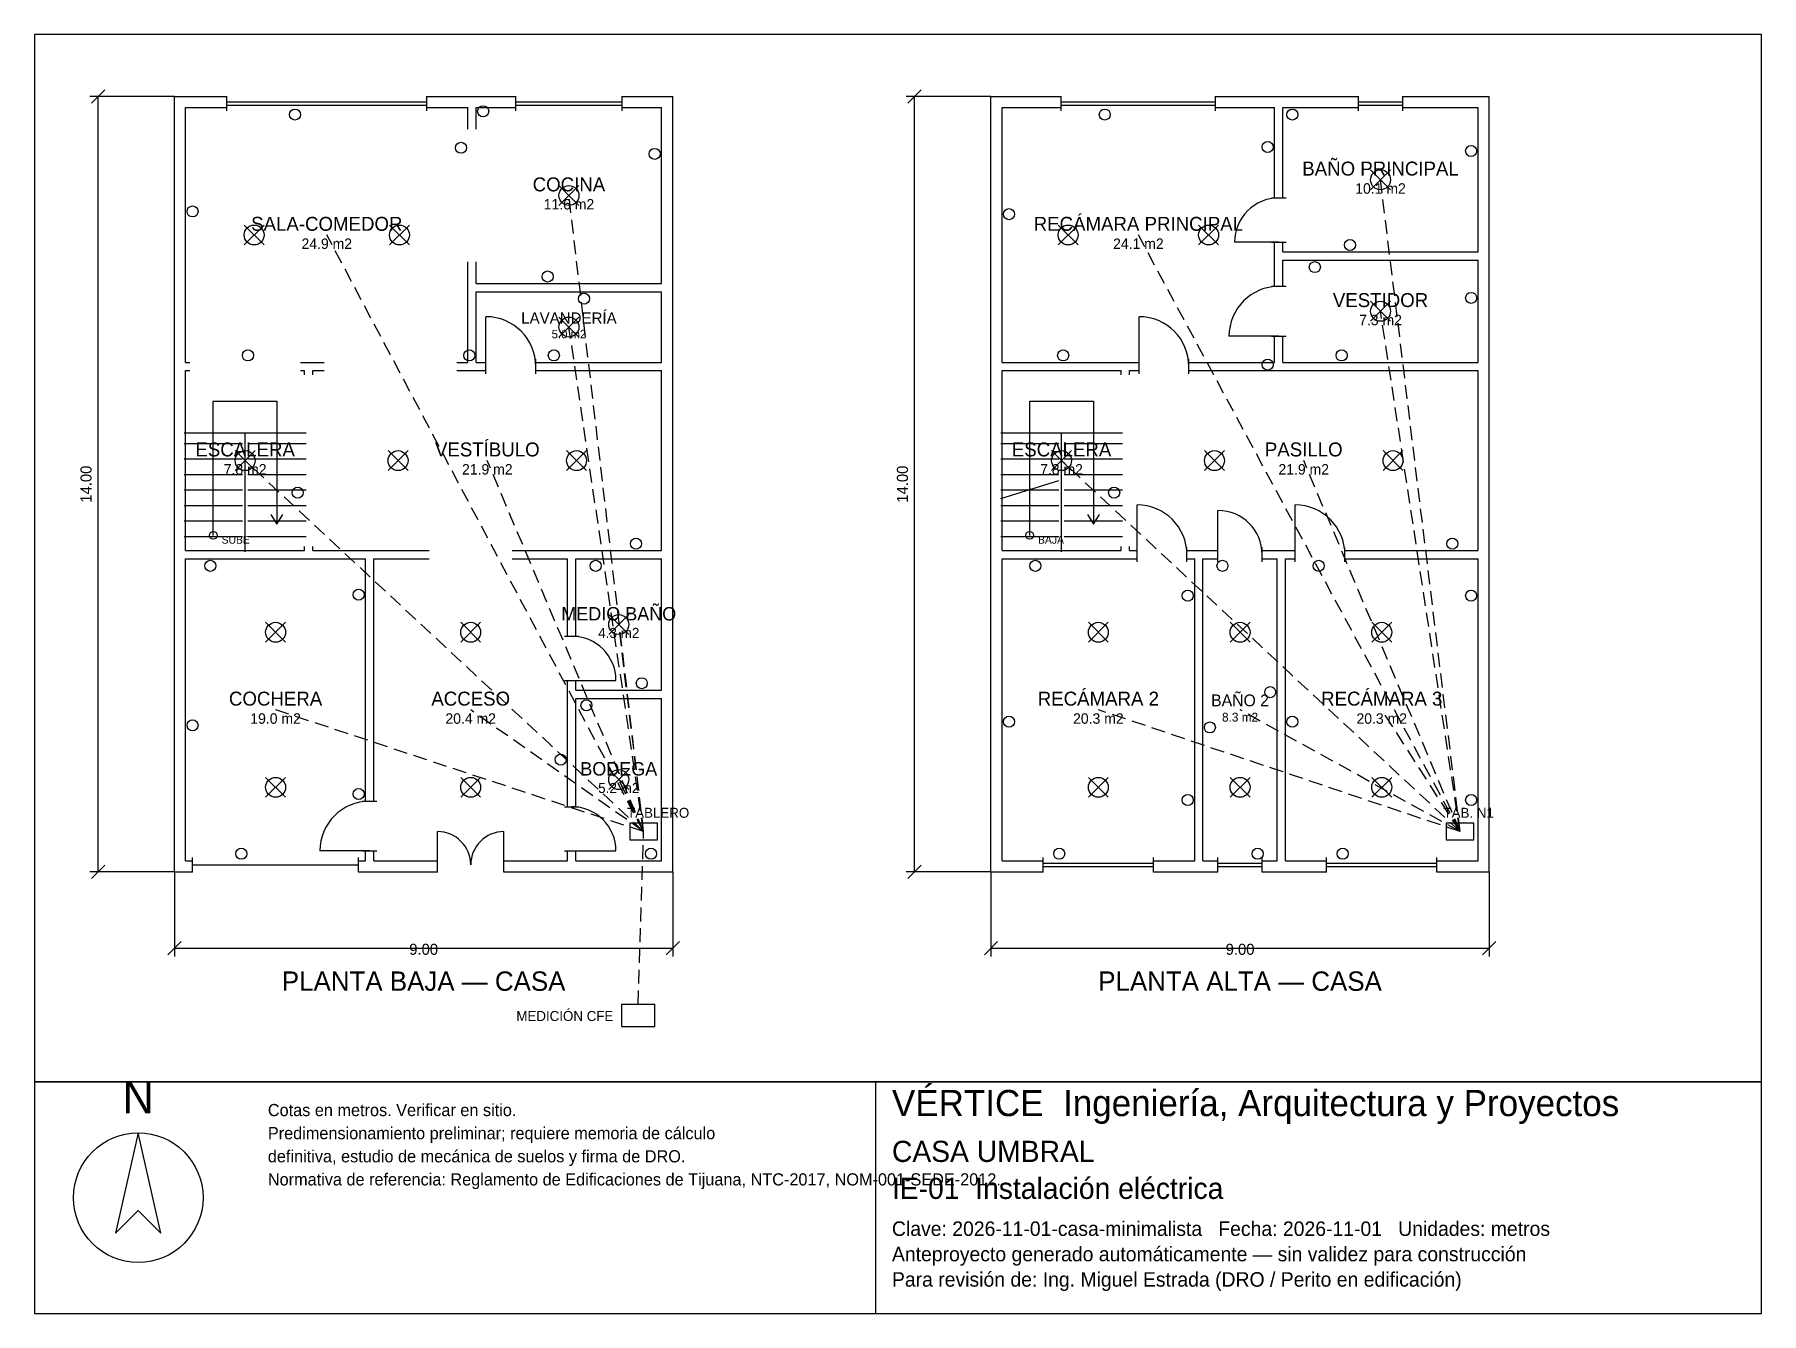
# Model space of a CAD drawing. Header units: metres. Extents: x -2.7 to 28.5, y -8.1 to 15.
import ezdxf
from ezdxf.enums import TextEntityAlignment as Align

# ---------------------------------------------------------------- set-up
doc = ezdxf.new("R2010")
doc.units = ezdxf.units.M
doc.header["$LTSCALE"] = 0.5
doc.linetypes.add('DASHED', pattern=[0.75, 0.5, -0.25])
for name, color, linetype in [('A-AREA', 252, 'CONTINUOUS'), ('A-ESCALERA', 6, 'CONTINUOUS'), ('A-MUROS', 7, 'CONTINUOUS'), ('A-PUERTAS', 2, 'CONTINUOUS'), ('A-TEXTO', 3, 'CONTINUOUS'), ('A-VANOS', 4, 'CONTINUOUS'), ('COTAS', 8, 'CONTINUOUS'), ('I-TEXTO', 3, 'CONTINUOUS'), ('IE-ALUMBRADO', 2, 'CONTINUOUS'), ('IE-CIRCUITOS', 30, 'DASHED'), ('IE-CONTACTOS', 6, 'CONTINUOUS'), ('IE-TABLEROS', 1, 'CONTINUOUS'), ('LAMINA', 9, 'CONTINUOUS')]:
    doc.layers.add(name, color=color, linetype=linetype)
doc.styles.get("Standard").update_dxf_attribs({"font": 'txt', "width": 0.9})

msp = doc.modelspace()

# ---------------------------------------------------------------- linework, layer by layer
at = {"layer": 'A-ESCALERA'}
for p, q in [((0.05, 7.8), (2.25, 7.8)), ((0.05, 7.61), (1.1, 7.61)), ((1.15, 5.65), (1.15, 7.8)), ((1.2, 7.61), (2.25, 7.61)), ((14.8, 7.8), (17, 7.8)), ((14.8, 7.61), (15.85, 7.61)), ((15.9, 5.65), (15.9, 7.8)), ((15.95, 7.61), (17, 7.61)), ((0.05, 7.33), (1.1, 7.33)), ((1.2, 7.33), (2.25, 7.33)), ((14.8, 7.33), (15.85, 7.33)), ((15.95, 7.33), (17, 7.33)), ((0.05, 7.05), (1.1, 7.05)), ((1.2, 7.05), (2.25, 7.05)), ((14.8, 7.05), (15.85, 7.05)), ((14.8, 6.6175), (15.85, 6.94)), ((15.95, 7.05), (17, 7.05)), ((0.05, 6.77), (1.1, 6.77)), ((1.2, 6.77), (2.25, 6.77)), ((14.8, 6.77), (15.85, 6.77)), ((15.95, 6.77), (17, 6.77)), ((0.05, 6.49), (1.1, 6.49)), ((1.2, 6.49), (2.25, 6.49)), ((14.8, 6.49), (15.85, 6.49)), ((15.95, 6.49), (17, 6.49)), ((0.05, 6.21), (1.1, 6.21)), ((0.05, 5.93), (1.1, 5.93)), ((1.2, 6.21), (2.25, 6.21)), ((1.2, 5.93), (2.25, 5.93)), ((14.8, 6.21), (15.85, 6.21)), ((14.8, 5.93), (15.85, 5.93)), ((15.95, 6.21), (17, 6.21)), ((15.95, 5.93), (17, 5.93))]:
    msp.add_line(p, q, dxfattribs=at)
for points in [[(0.575, 5.95), (0.575, 8.375), (1.725, 8.375), (1.725, 6.15)], [(15.325, 5.95), (15.325, 8.375), (16.475, 8.375), (16.475, 6.15)], [(1.617, 6.33), (1.725, 6.15), (1.833, 6.33)], [(16.367, 6.33), (16.475, 6.15), (16.583, 6.33)]]:
    msp.add_lwpolyline(points, dxfattribs=at)
for centre in [(0.575, 5.95), (15.325, 5.95)]:
    msp.add_circle(centre, 0.07, dxfattribs=at)
at = {"layer": 'A-MUROS'}
for p, q in [((-0.125, 13.875), (0.82, 13.875)), ((-0.125, -0.125), (-0.125, 13.875)), ((0.82, 13.62), (0.82, 13.88)), ((4.43, 13.62), (4.43, 13.88)), ((4.43, 13.875), (6.038, 13.875)), ((6.038, 13.62), (6.038, 13.88)), ((7.963, 13.62), (7.963, 13.88)), ((7.963, 13.875), (8.875, 13.875)), ((8.875, -0.125), (8.875, 13.875)), ((14.625, 13.875), (15.892, 13.875)), ((14.625, -0.125), (14.625, 13.875)), ((15.892, 13.62), (15.892, 13.88)), ((18.683, 13.62), (18.683, 13.88)), ((18.683, 13.875), (21.263, 13.875)), ((21.263, 13.62), (21.263, 13.88)), ((22.063, 13.62), (22.063, 13.88)), ((22.063, 13.875), (23.625, 13.875)), ((23.625, -0.125), (23.625, 13.875)), ((0.075, 13.675), (0.82, 13.675)), ((0.075, 9.075), (0.075, 13.675)), ((4.43, 13.675), (5.175, 13.675)), ((5.175, 13.287), (5.175, 13.675)), ((5.325, 13.675), (6.038, 13.675)), ((5.325, 13.287), (5.325, 13.675)), ((7.963, 13.675), (8.675, 13.675)), ((8.675, 10.5), (8.675, 13.675)), ((14.825, 13.675), (15.892, 13.675)), ((14.825, 9.075), (14.825, 13.675)), ((18.683, 13.675), (19.75, 13.675)), ((19.75, 12.045), (19.75, 13.675)), ((19.9, 13.675), (21.263, 13.675)), ((19.9, 12.045), (19.9, 13.675)), ((22.063, 13.675), (23.425, 13.675)), ((23.425, 11.07), (23.425, 13.675)), ((19.695, 12.045), (19.955, 12.045)), ((19.695, 11.245), (19.955, 11.245)), ((19.75, 10.448), (19.75, 11.245)), ((19.9, 11.07), (19.9, 11.245)), ((19.9, 11.07), (23.425, 11.07)), ((5.175, 9.075), (5.175, 10.888)), ((5.325, 10.5), (5.325, 10.888)), ((19.9, 10.92), (23.425, 10.92)), ((19.9, 10.448), (19.9, 10.92)), ((23.425, 9.075), (23.425, 10.92)), ((5.325, 10.5), (8.675, 10.5)), ((5.325, 10.35), (8.675, 10.35)), ((5.325, 9.075), (5.325, 10.35)), ((8.675, 9.075), (8.675, 10.35)), ((19.695, 10.448), (19.955, 10.448)), ((19.695, 9.548), (19.955, 9.548)), ((19.75, 9.075), (19.75, 9.548)), ((19.9, 9.075), (19.9, 9.548)), ((0.075, 9.075), (0.15, 9.075)), ((2.15, 9.075), (2.575, 9.075)), ((4.975, 9.075), (5.175, 9.075)), ((5.325, 9.075), (5.5, 9.075)), ((5.5, 8.87), (5.5, 9.13)), ((6.4, 8.87), (6.4, 9.13)), ((6.4, 9.075), (8.675, 9.075)), ((14.825, 9.075), (17.3, 9.075)), ((17.3, 8.87), (17.3, 9.13)), ((18.2, 8.87), (18.2, 9.13)), ((18.2, 9.075), (19.75, 9.075)), ((19.9, 9.075), (23.425, 9.075)), ((0.075, 8.925), (0.15, 8.925)), ((0.075, 5.675), (0.075, 8.925)), ((2.15, 8.925), (2.225, 8.925)), ((2.225, 8.85), (2.225, 8.925)), ((2.375, 8.925), (2.575, 8.925)), ((2.375, 8.85), (2.375, 8.925)), ((4.975, 8.925), (5.5, 8.925)), ((6.4, 8.925), (8.675, 8.925)), ((8.675, 5.675), (8.675, 8.925)), ((14.825, 8.925), (16.975, 8.925)), ((14.825, 5.675), (14.825, 8.925)), ((16.975, 8.85), (16.975, 8.925)), ((17.125, 8.925), (17.3, 8.925)), ((17.125, 8.85), (17.125, 8.925)), ((18.2, 8.925), (23.425, 8.925)), ((23.425, 5.675), (23.425, 8.925)), ((0.075, 5.675), (2.225, 5.675)), ((2.225, 5.675), (2.225, 5.75)), ((2.375, 5.675), (2.375, 5.75)), ((2.375, 5.675), (4.475, 5.675)), ((5.975, 5.675), (8.675, 5.675)), ((14.825, 5.675), (16.975, 5.675)), ((16.975, 5.675), (16.975, 5.75)), ((17.125, 5.675), (17.125, 5.75)), ((17.125, 5.675), (17.265, 5.675)), ((17.265, 5.47), (17.265, 5.73)), ((18.165, 5.47), (18.165, 5.73)), ((18.165, 5.675), (18.725, 5.675)), ((18.725, 5.47), (18.725, 5.73)), ((19.525, 5.47), (19.525, 5.73)), ((19.525, 5.675), (20.12, 5.675)), ((20.12, 5.47), (20.12, 5.73)), ((21.02, 5.47), (21.02, 5.73)), ((21.02, 5.675), (23.425, 5.675)), ((0.075, 5.525), (3.325, 5.525)), ((0.075, 0.075), (0.075, 5.525)), ((3.325, 1.15), (3.325, 5.525)), ((3.475, 5.525), (4.475, 5.525)), ((3.475, 1.15), (3.475, 5.525)), ((5.975, 5.525), (6.975, 5.525)), ((6.975, 4.13), (6.975, 5.525)), ((7.125, 5.525), (8.675, 5.525)), ((7.125, 4.13), (7.125, 5.525)), ((8.675, 3.155), (8.675, 5.525)), ((14.825, 5.525), (17.265, 5.525)), ((14.825, 0.075), (14.825, 5.525)), ((18.165, 5.525), (18.305, 5.525)), ((18.305, 0.075), (18.305, 5.525)), ((18.455, 5.525), (18.725, 5.525)), ((18.455, 0.075), (18.455, 5.525)), ((19.525, 5.525), (19.795, 5.525)), ((19.795, 0.075), (19.795, 5.525)), ((19.945, 5.525), (20.12, 5.525)), ((19.945, 0.075), (19.945, 5.525)), ((21.02, 5.525), (23.425, 5.525)), ((23.425, 0.075), (23.425, 5.525)), ((6.92, 4.13), (7.18, 4.13)), ((6.92, 3.33), (7.18, 3.33)), ((6.975, 1.05), (6.975, 3.33)), ((7.125, 3.155), (7.125, 3.33)), ((7.125, 3.155), (8.675, 3.155)), ((7.125, 3.005), (8.675, 3.005)), ((7.125, 1.05), (7.125, 3.005)), ((8.675, 0.075), (8.675, 3.005)), ((3.27, 1.15), (3.53, 1.15)), ((6.92, 1.05), (7.18, 1.05)), ((0.075, 0.075), (0.2, 0.075)), ((0.2, -0.13), (0.2, 0.13)), ((3.2, -0.13), (3.2, 0.13)), ((3.2, 0.075), (3.325, 0.075)), ((3.27, 0.25), (3.53, 0.25)), ((3.325, 0.075), (3.325, 0.25)), ((3.475, 0.075), (3.475, 0.25)), ((3.475, 0.075), (4.625, 0.075)), ((4.625, -0.13), (4.625, 0.13)), ((5.825, -0.13), (5.825, 0.13)), ((5.825, 0.075), (6.975, 0.075)), ((6.92, 0.25), (7.18, 0.25)), ((6.975, 0.075), (6.975, 0.25)), ((7.125, 0.075), (7.125, 0.25)), ((7.125, 0.075), (8.675, 0.075)), ((14.825, 0.075), (15.567, 0.075)), ((15.567, -0.13), (15.567, 0.13)), ((17.563, -0.13), (17.563, 0.13)), ((17.563, 0.075), (18.305, 0.075)), ((18.455, 0.075), (18.725, 0.075)), ((18.725, -0.13), (18.725, 0.13)), ((19.525, -0.13), (19.525, 0.13)), ((19.525, 0.075), (19.795, 0.075)), ((19.945, 0.075), (20.687, 0.075)), ((20.687, -0.13), (20.687, 0.13)), ((22.683, -0.13), (22.683, 0.13)), ((22.683, 0.075), (23.425, 0.075)), ((-0.125, -0.125), (0.2, -0.125)), ((3.2, -0.125), (4.625, -0.125)), ((5.825, -0.125), (8.875, -0.125)), ((14.625, -0.125), (15.567, -0.125)), ((17.563, -0.125), (18.725, -0.125)), ((19.525, -0.125), (20.687, -0.125)), ((22.683, -0.125), (23.625, -0.125))]:
    msp.add_line(p, q, dxfattribs=at)
at = {"layer": 'A-PUERTAS'}
for p, q in [((19.825, 11.245), (19.025, 11.245)), ((5.5, 9), (5.5, 9.9)), ((17.3, 9), (17.3, 9.9)), ((19.825, 9.548), (18.925, 9.548)), ((17.265, 5.6), (17.265, 6.5)), ((18.725, 5.6), (18.725, 6.4)), ((20.12, 5.6), (20.12, 6.5)), ((7.05, 3.33), (7.85, 3.33)), ((4.625, 0), (4.625, 0.6)), ((5.825, 0), (5.825, 0.6)), ((3.4, 0.25), (2.5, 0.25)), ((7.05, 0.25), (7.85, 0.25))]:
    msp.add_line(p, q, dxfattribs=at)
for centre, radius, start, end in [((19.825, 11.245), 0.8, 90, 180), ((19.825, 9.548), 0.9, 90, 180), ((5.5, 9), 0.9, 0, 90), ((17.3, 9), 0.9, 0, 90), ((17.265, 5.6), 0.9, 0, 90), ((18.725, 5.6), 0.8, 0, 90), ((20.12, 5.6), 0.9, 0, 90), ((7.05, 3.33), 0.8, 0, 90), ((3.4, 0.25), 0.9, 90, 180), ((7.05, 0.25), 0.8, 0, 90), ((4.625, 0), 0.6, 0, 90), ((5.825, 0), 0.6, 90, 180)]:
    msp.add_arc(centre, radius, start, end, dxfattribs=at)
at = {"layer": 'A-VANOS'}
for p, q in [((0.82, 13.78), (4.43, 13.78)), ((6.038, 13.78), (7.963, 13.78)), ((15.892, 13.78), (18.683, 13.78)), ((21.263, 13.78), (22.063, 13.78)), ((0.82, 13.72), (4.43, 13.72)), ((6.038, 13.72), (7.963, 13.72)), ((15.892, 13.72), (18.683, 13.72)), ((21.263, 13.72), (22.063, 13.72)), ((0.2, 0), (3.2, 0)), ((15.567, 0.03), (17.563, 0.03)), ((18.725, 0.03), (19.525, 0.03)), ((20.687, 0.03), (22.683, 0.03)), ((15.567, -0.03), (17.563, -0.03)), ((18.725, -0.03), (19.525, -0.03)), ((20.687, -0.03), (22.683, -0.03))]:
    msp.add_line(p, q, dxfattribs=at)
at = {"layer": 'COTAS'}
for p, q in [((-0.125, 13.875), (-1.655, 13.875)), ((-1.625, 13.755), (-1.385, 13.995)), ((-1.505, -0.125), (-1.505, 13.875)), ((14.625, 13.875), (13.095, 13.875)), ((13.125, 13.755), (13.365, 13.995)), ((13.245, -0.125), (13.245, 13.875)), ((-0.125, -0.125), (-1.655, -0.125)), ((-1.625, -0.245), (-1.385, -0.005)), ((-0.125, -0.125), (-0.125, -1.655)), ((8.875, -0.125), (8.875, -1.655)), ((14.625, -0.125), (13.095, -0.125)), ((13.125, -0.245), (13.365, -0.005)), ((14.625, -0.125), (14.625, -1.655)), ((23.625, -0.125), (23.625, -1.655)), ((-0.245, -1.625), (-0.005, -1.385)), ((-0.125, -1.505), (8.875, -1.505)), ((8.755, -1.625), (8.995, -1.385)), ((14.505, -1.625), (14.745, -1.385)), ((14.625, -1.505), (23.625, -1.505)), ((23.505, -1.625), (23.745, -1.385))]:
    msp.add_line(p, q, dxfattribs=at)
at = {"layer": 'IE-ALUMBRADO'}
for p, q in [((21.4825, 12.1925), (21.8425, 12.5525)), ((21.4825, 12.5525), (21.8425, 12.1925)), ((6.82, 11.9075), (7.18, 12.2675)), ((6.82, 12.2675), (7.18, 11.9075)), ((1.1325, 11.195), (1.4925, 11.555)), ((1.1325, 11.555), (1.4925, 11.195)), ((3.7575, 11.195), (4.1175, 11.555)), ((3.7575, 11.555), (4.1175, 11.195)), ((15.8388, 11.195), (16.1988, 11.555)), ((15.8388, 11.555), (16.1988, 11.195)), ((18.3762, 11.195), (18.7362, 11.555)), ((18.3762, 11.555), (18.7362, 11.195)), ((21.4825, 9.8175), (21.8425, 10.1775)), ((21.4825, 10.1775), (21.8425, 9.8175)), ((6.82, 9.5325), (7.18, 9.8925)), ((6.82, 9.8925), (7.18, 9.5325)), ((0.97, 7.12), (1.33, 7.48)), ((0.97, 7.48), (1.33, 7.12)), ((3.7325, 7.12), (4.0925, 7.48)), ((3.7325, 7.48), (4.0925, 7.12)), ((6.9575, 7.12), (7.3175, 7.48)), ((6.9575, 7.48), (7.3175, 7.12)), ((15.72, 7.12), (16.08, 7.48)), ((15.72, 7.48), (16.08, 7.12)), ((18.4825, 7.12), (18.8425, 7.48)), ((18.4825, 7.48), (18.8425, 7.12)), ((21.7075, 7.12), (22.0675, 7.48)), ((21.7075, 7.48), (22.0675, 7.12)), ((1.52, 4.02), (1.88, 4.38)), ((1.52, 4.38), (1.88, 4.02)), ((5.045, 4.02), (5.405, 4.38)), ((5.045, 4.38), (5.405, 4.02)), ((7.72, 4.16), (8.08, 4.52)), ((7.72, 4.52), (8.08, 4.16)), ((16.385, 4.02), (16.745, 4.38)), ((16.385, 4.38), (16.745, 4.02)), ((18.945, 4.02), (19.305, 4.38)), ((18.945, 4.38), (19.305, 4.02)), ((21.505, 4.02), (21.865, 4.38)), ((21.505, 4.38), (21.865, 4.02)), ((1.52, 1.22), (1.88, 1.58)), ((1.52, 1.58), (1.88, 1.22)), ((5.045, 1.22), (5.405, 1.58)), ((5.045, 1.58), (5.405, 1.22)), ((7.72, 1.36), (8.08, 1.72)), ((7.72, 1.72), (8.08, 1.36)), ((16.385, 1.22), (16.745, 1.58)), ((16.385, 1.58), (16.745, 1.22)), ((18.945, 1.22), (19.305, 1.58)), ((18.945, 1.58), (19.305, 1.22)), ((21.505, 1.22), (21.865, 1.58)), ((21.505, 1.58), (21.865, 1.22))]:
    msp.add_line(p, q, dxfattribs=at)
for centre in [(21.6625, 12.3725), (7, 12.0875), (1.3125, 11.375), (3.9375, 11.375), (16.0188, 11.375), (18.5562, 11.375), (21.6625, 9.9975), (7, 9.7125), (1.15, 7.3), (3.9125, 7.3), (7.1375, 7.3), (15.9, 7.3), (18.6625, 7.3), (21.8875, 7.3), (1.7, 4.2), (5.225, 4.2), (7.9, 4.34), (16.565, 4.2), (19.125, 4.2), (21.685, 4.2), (1.7, 1.4), (5.225, 1.4), (7.9, 1.54), (16.565, 1.4), (19.125, 1.4), (21.685, 1.4)]:
    msp.add_circle(centre, 0.18, dxfattribs=at)
at = {"layer": 'IE-CIRCUITOS'}
for p, q in [((23.1, 0.6), (21.6625, 12.3725)), ((8.35, 0.6), (7, 12.0875)), ((8.35, 0.6), (2.625, 11.375)), ((23.1, 0.6), (17.2875, 11.375)), ((23.1, 0.6), (21.6625, 9.9975)), ((8.35, 0.6), (7, 9.7125)), ((8.35, 0.6), (1.15, 7.3)), ((8.35, 0.6), (5.525, 7.3)), ((23.1, 0.6), (15.9, 7.3)), ((23.1, 0.6), (20.275, 7.3)), ((8.35, 0.6), (7.9, 4.34)), ((8.35, 0.6), (1.7, 2.8)), ((8.35, 0.6), (5.225, 2.8)), ((23.1, 0.6), (16.565, 2.8)), ((23.1, 0.6), (19.125, 2.8)), ((23.1, 0.6), (21.685, 2.8)), ((8.35, 0.6), (7.9, 1.54)), ((8.25, -2.52), (8.35, 0.6))]:
    msp.add_line(p, q, dxfattribs=at)
at = {"layer": 'IE-CONTACTOS'}
for centre in [(2.05, 13.55), (5.45, 13.61), (16.681, 13.55), (20.0707, 13.55), (5.05, 12.95), (8.55, 12.84), (19.625, 12.964), (23.3, 12.8927), (0.2, 11.8), (14.95, 11.751), (21.111, 11.195), (6.615, 10.625), (20.476, 10.795), (7.2725, 10.225), (23.3, 10.239), (1.2, 9.2), (5.2, 9.2), (6.7275, 9.2), (15.929, 9.2), (19.625, 9.034), (20.959, 9.2), (2.1, 6.72), (16.85, 6.72), (8.21, 5.8), (22.96, 5.8), (0.52, 5.4), (7.484, 5.4), (15.4264, 5.4), (18.8065, 5.4), (20.5464, 5.4), (3.2, 4.88), (18.18, 4.8616), (23.3, 4.8616), (8.316, 3.28), (19.67, 3.1185), (7.316, 2.88), (0.2, 2.52), (14.95, 2.5844), (18.58, 2.4815), (20.07, 2.5844), (6.85, 1.9), (3.2, 1.28), (18.18, 1.1696), (23.3, 1.1696), (1.08, 0.2), (8.484, 0.2), (15.8576, 0.2), (19.4435, 0.2), (20.9776, 0.2)]:
    msp.add_circle(centre, 0.1, dxfattribs=at)
at = {"layer": 'IE-TABLEROS'}
for points in [[(8.1, 0.45), (8.6, 0.45), (8.6, 0.75), (8.1, 0.75)], [(22.85, 0.45), (23.35, 0.45), (23.35, 0.75), (22.85, 0.75)], [(7.95, -2.92), (8.55, -2.92), (8.55, -2.52), (7.95, -2.52)]]:
    msp.add_lwpolyline(points, close=True, dxfattribs=at)
at = {"layer": 'LAMINA'}
msp.add_line((12.545, -8.1018), (12.545, -3.92), dxfattribs=at)
for points in [[(-2.655, -3.92), (28.545, -3.92), (28.545, 14.995), (-2.655, 14.995)], [(-2.655, -8.1018), (28.545, -8.1018), (28.545, -3.92), (-2.655, -3.92)], [(-0.7815, -4.84), (-1.1914, -6.6549), (-0.7815, -6.2451), (-0.3717, -6.6549)]]:
    msp.add_lwpolyline(points, close=True, dxfattribs=at)
msp.add_circle((-0.7815, -6.0109), 1.1709, dxfattribs=at)

# ---------------------------------------------------------------- texts
at = {"layer": 'A-AREA'}
for s, height, p in [('10.1 m2', 0.189, (21.6625, 12.1205)), ('11.6 m2', 0.189, (7, 11.8355)), ('24.9 m2', 0.189, (2.625, 11.123)), ('24.1 m2', 0.189, (17.2875, 11.123)), ('7.3 m2', 0.189, (21.6625, 9.7455)), ('5.0 m2', 0.1527, (7, 9.5089)), ('7.8 m2', 0.189, (1.15, 7.048)), ('21.9 m2', 0.189, (5.525, 7.048)), ('7.8 m2', 0.189, (15.9, 7.048)), ('21.9 m2', 0.189, (20.275, 7.048)), ('4.3 m2', 0.1821, (7.9, 4.0971)), ('19.0 m2', 0.189, (1.7, 2.548)), ('20.4 m2', 0.189, (5.225, 2.548)), ('20.3 m2', 0.189, (16.565, 2.548)), ('8.3 m2', 0.1596, (19.125, 2.5871)), ('20.3 m2', 0.189, (21.685, 2.548)), ('5.2 m2', 0.1821, (7.9, 1.2971))]:
    msp.add_text(s, height=height, dxfattribs=at).set_placement(p, align=Align.CENTER)
at = {"layer": 'A-ESCALERA'}
for s, p in [('SUBE', (0.725, 5.8)), ('BAJA', (15.475, 5.8))]:
    msp.add_text(s, height=0.14, dxfattribs=at).set_placement(p)
at = {"layer": 'A-TEXTO'}
for s, height, p in [('BAÑO PRINCIPAL', 0.252, (21.6625, 12.4481)), ('COCINA', 0.252, (7, 12.1631)), ('SALA-COMEDOR', 0.252, (2.625, 11.4506)), ('RECÁMARA PRINCIPAL', 0.252, (17.2875, 11.4506)), ('VESTIDOR', 0.252, (21.6625, 10.0731)), ('LAVANDERÍA', 0.2036, (7, 9.7736)), ('ESCALERA', 0.252, (1.15, 7.3756)), ('VESTÍBULO', 0.252, (5.525, 7.3756)), ('ESCALERA', 0.252, (15.9, 7.3756)), ('PASILLO', 0.252, (20.275, 7.3756)), ('MEDIO BAÑO', 0.2429, (7.9, 4.4129)), ('COCHERA', 0.252, (1.7, 2.8756)), ('ACCESO', 0.252, (5.225, 2.8756)), ('RECÁMARA 2', 0.252, (16.565, 2.8756)), ('BAÑO 2', 0.2129, (19.125, 2.8639)), ('RECÁMARA 3', 0.252, (21.685, 2.8756)), ('BODEGA', 0.2429, (7.9, 1.6129)), ('PLANTA BAJA — CASA', 0.35, (4.375, -2.275)), ('PLANTA ALTA — CASA', 0.35, (19.125, -2.275))]:
    msp.add_text(s, height=height, dxfattribs=at).set_placement(p, align=Align.CENTER)
at = {"layer": 'COTAS'}
for p in [(-1.625, 6.875), (13.125, 6.875)]:
    msp.add_text('14.00', height=0.2, rotation=90, dxfattribs=at).set_placement(p, align=Align.CENTER)
for p in [(4.375, -1.625), (19.125, -1.625)]:
    msp.add_text('9.00', height=0.2, dxfattribs=at).set_placement(p, align=Align.CENTER)
at = {"layer": 'I-TEXTO'}
for s, p in [('TABLERO', (8.05, 0.85)), ('TAB. N1', (22.8, 0.85)), ('MEDICIÓN CFE', (6.05, -2.82))]:
    msp.add_text(s, height=0.18, dxfattribs=at).set_placement(p)
at = {"layer": 'LAMINA'}
msp.add_text('N', height=0.5855, dxfattribs=at).set_placement((-0.7815, -4.4887), align=Align.CENTER)
for s, height, p in [('VÉRTICE  Ingeniería, Arquitectura y Proyectos', 0.4727, (12.8359, -4.5382)), ('Cotas en metros. Verificar en sitio.', 0.2197, (1.5603, -4.5382)), ('Predimensionamiento preliminar; requiere memoria de cálculo', 0.2197, (1.5603, -4.9556)), ('CASA UMBRAL', 0.3818, (12.8359, -5.3655)), ('definitiva, estudio de mecánica de suelos y firma de DRO.', 0.2197, (1.5603, -5.373)), ('Normativa de referencia: Reglamento de Edificaciones de Tijuana, NTC-2017, NOM-001-SEDE-2012.', 0.2197, (1.5603, -5.7904)), ('IE-01  Instalación eléctrica', 0.3818, (12.8359, -6.0336)), ('Clave: 2026-11-01-casa-minimalista   Fecha: 2026-11-01   Unidades: metros', 0.2618, (12.8359, -6.7018)), ('Anteproyecto generado automáticamente — sin validez para construcción', 0.2618, (12.8359, -7.16)), ('Para revisión de: Ing. Miguel Estrada (DRO / Perito en edificación)', 0.2618, (12.8359, -7.6182))]:
    msp.add_text(s, height=height, dxfattribs=at).set_placement(p)

doc.saveas('drawing.dxf')
